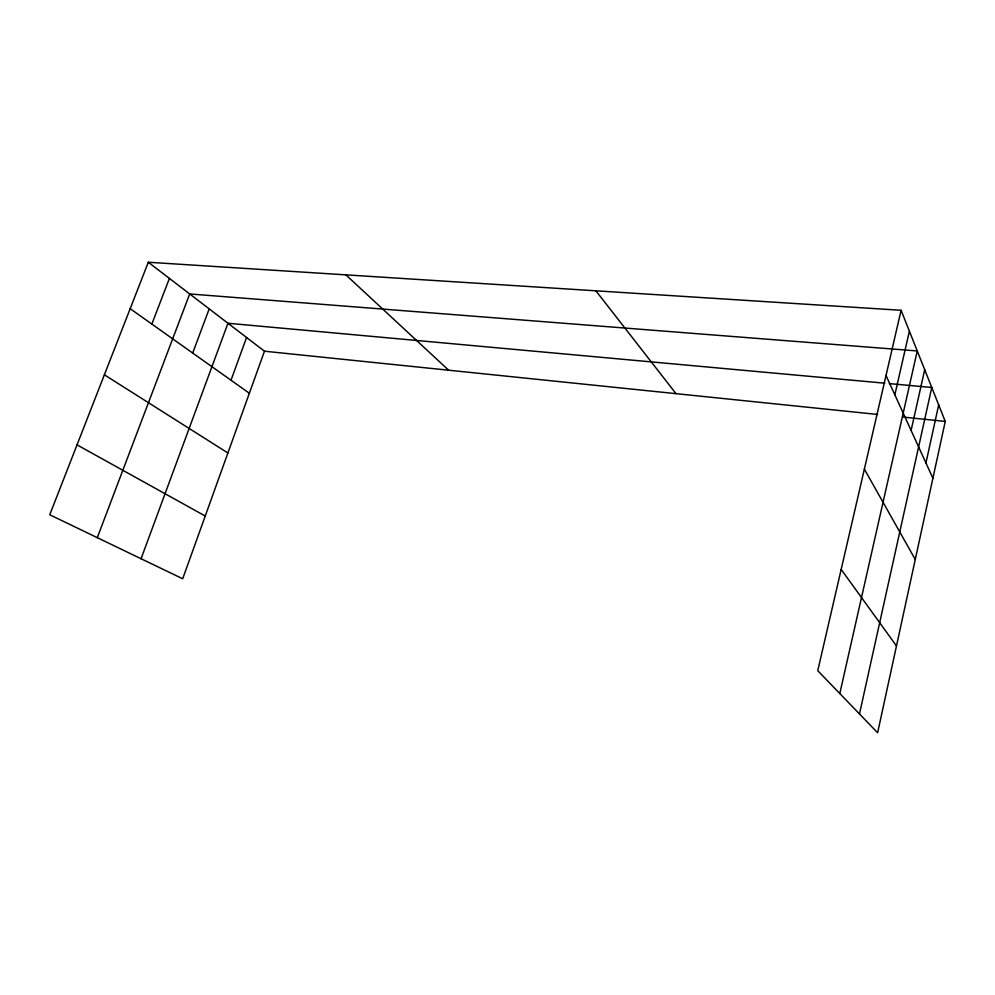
<?xml version="1.0" encoding="UTF-8"?>
<svg xmlns="http://www.w3.org/2000/svg" width="995" height="995" viewBox="0 0 995 995"><rect width="100%" height="100%" fill="white"/><g stroke="black" fill="none" stroke-linecap="round" stroke-linejoin="round"><path stroke-width="1.49" d="M901.097 310.291L945.25 421.42L877.627 732.755L817.753 670.68L901.097 310.291L148.305 262.245L49.75 514.776L182.682 578.767L264.471 351.21L148.305 262.245M925.947 462.974L938.683 404.89M859.481 713.937L931.768 387.478L889.356 383.61M911.109 430.449L924.703 369.692M839.805 693.552L917.253 350.949L189.697 293.948L97.286 537.661M894.853 394.816L909.393 331.173M231.002 380.239L246.573 337.504M141.066 558.73L227.967 323.251L884.804 383.199M192.682 353.051L209.199 308.885M151.862 324.071L169.411 278.413M264.471 351.21L877.64 414.455M903.273 417.092L945.25 421.42M77.038 444.864L205.231 516.032M104.375 374.816L227.905 452.974M130.183 308.699L249.359 393.261M345.85 274.856L448.633 370.202M595.893 290.814L676.015 393.659M841.173 569.426L896.483 645.954M864.369 469.13L915.263 559.464M886.023 375.476L932.912 478.234"/></g></svg>
